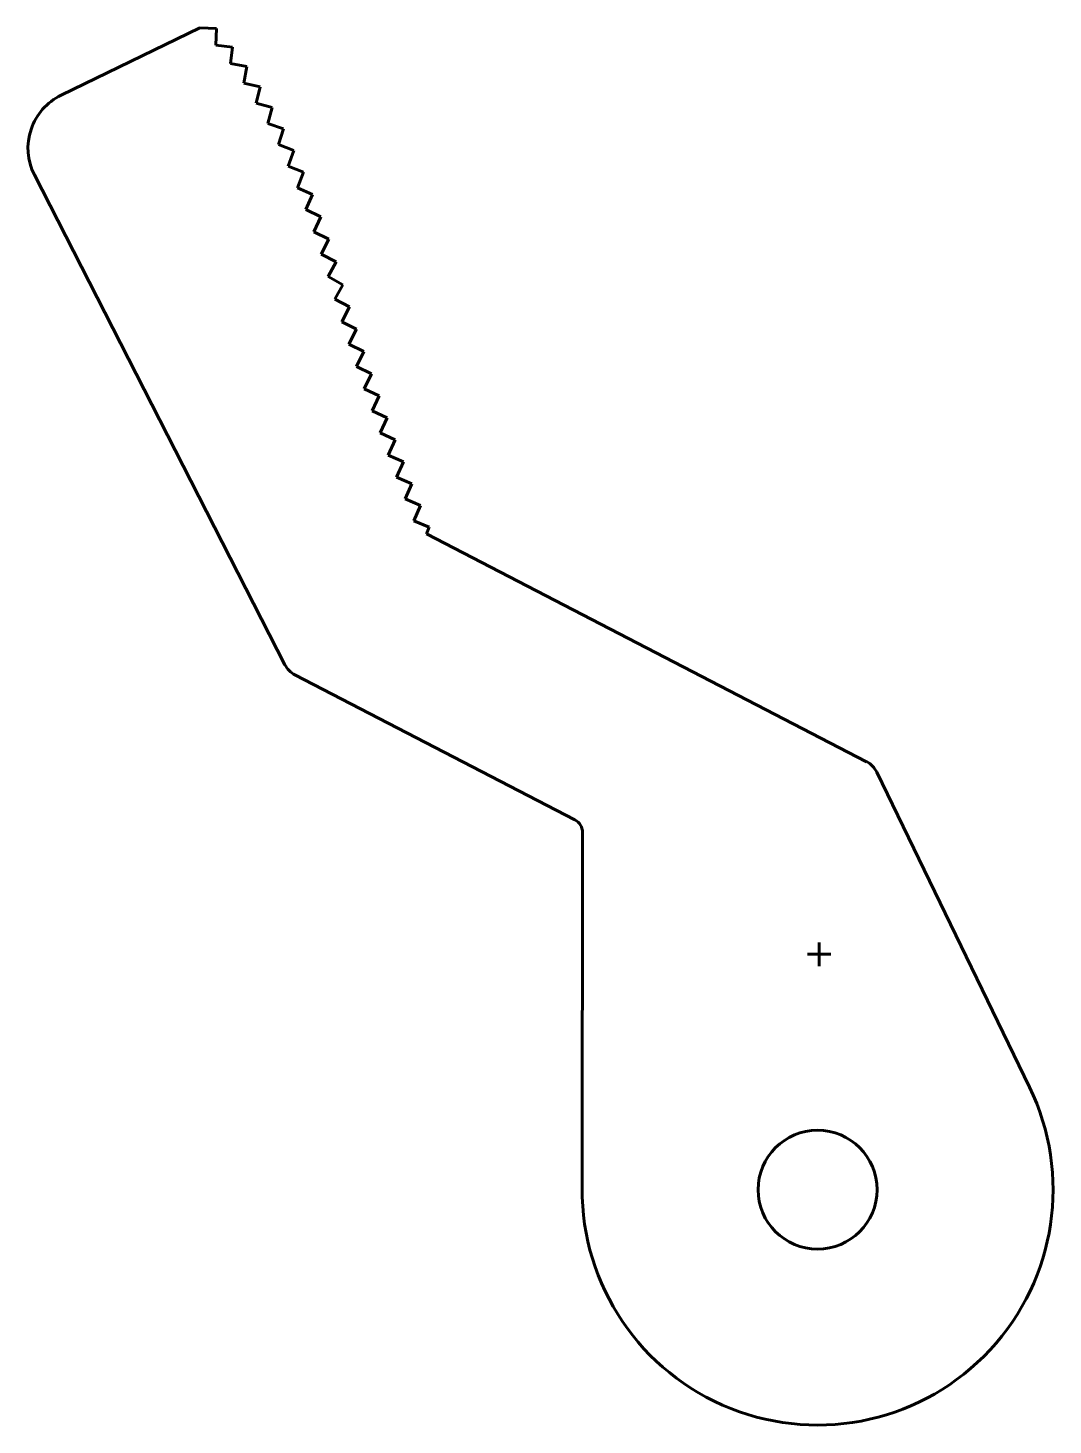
# Model space of a CAD drawing. Header units: millimetres. Extents: x -335 to 100, y -100 to 494.
import ezdxf

# ---------------------------------------------------------------- set-up
doc = ezdxf.new("R2010")
doc.units = ezdxf.units.MM
doc.linetypes.add('K5LT32769', pattern=[0])
doc.linetypes.add('K5LT_BASIC', pattern=[0])
doc.layers.add('Системный слой', color=7, linetype='Continuous')

msp = doc.modelspace()

# ---------------------------------------------------------------- linework, layer by layer
at = {"layer": 'Системный слой', "color": 150, "linetype": 'K5LT_BASIC', "lineweight": 60, "true_color": 0x0080ff}
for p, q in [((-262.32, 493.57), (-321.25, 465)), ((-255.25, 493.29), (-262.32, 493.57)), ((-255.53, 486.22), (-255.25, 493.29)), ((-248.51, 485.41), (-255.53, 486.22)), ((-249.32, 478.39), (-248.51, 485.41)), ((-242.36, 477.12), (-249.32, 478.39)), ((-243.62, 470.17), (-242.36, 477.12)), ((-236.74, 468.55), (-243.62, 470.17)), ((-238.36, 461.67), (-236.74, 468.55)), ((-231.56, 459.72), (-238.36, 461.67)), ((-233.5, 452.92), (-231.56, 459.72)), ((-226.79, 450.71), (-233.5, 452.92)), ((-229, 443.99), (-226.79, 450.71)), ((-222.37, 441.54), (-229, 443.99)), ((-224.83, 434.91), (-222.37, 441.54)), ((-218.28, 432.24), (-224.83, 434.91)), ((-332.61, 431.13), (-226.26, 223.03)), ((-220.94, 425.69), (-218.28, 432.24)), ((-214.47, 422.85), (-220.94, 425.69)), ((-217.31, 416.37), (-214.47, 422.85)), ((-210.92, 413.36), (-217.31, 416.37)), ((-213.93, 406.96), (-210.92, 413.36)), ((-207.61, 403.79), (-213.93, 406.96)), ((-210.78, 397.47), (-207.61, 403.79)), ((-204.52, 394.17), (-210.78, 397.47)), ((-207.83, 387.92), (-204.52, 394.17)), ((-201.65, 384.48), (-207.83, 387.92)), ((-205.08, 378.3), (-201.65, 384.48)), ((-198.82, 375.02), (-205.08, 378.3)), ((-202.11, 368.76), (-198.82, 375.02)), ((-195.8, 365.55), (-202.11, 368.76)), ((-199.01, 359.25), (-195.8, 365.55)), ((-192.68, 356.1), (-199.01, 359.25)), ((-195.82, 349.77), (-192.68, 356.1)), ((-189.47, 346.67), (-195.82, 349.77)), ((-192.57, 340.31), (-189.47, 346.67)), ((-186.18, 337.27), (-192.57, 340.31)), ((-189.23, 330.89), (-186.18, 337.27)), ((-182.83, 327.89), (-189.23, 330.89)), ((-185.82, 321.49), (-182.83, 327.89)), ((-179.39, 318.54), (-185.82, 321.49)), ((-182.33, 312.11), (-179.39, 318.54)), ((-175.88, 309.22), (-182.33, 312.11)), ((-178.77, 302.77), (-175.88, 309.22)), ((-172.29, 299.93), (-178.77, 302.77)), ((-175.13, 293.46), (-172.29, 299.93)), ((-168.63, 290.67), (-175.13, 293.46)), ((-171.42, 284.17), (-168.63, 290.67)), ((-164.9, 281.44), (-171.42, 284.17)), ((-166.06, 278.66), (-164.9, 281.44)), ((20.77, 181.84), (-166.06, 278.66)), ((-221.95, 218.7), (-103.07, 157.09)), ((89.98, 43.62), (25.17, 177.33)), ((-99.83, 151.76), (-100, 0.62))]:
    msp.add_line(p, q, dxfattribs=at)
at = {"layer": 'Системный слой', "color": 150, "linetype": 'K5LT32769', "lineweight": 60, "true_color": 0x0080ff}
for p, q in [((0.65, 95), (0.65, 105)), ((-4.35, 100), (5.65, 100))]:
    msp.add_line(p, q, dxfattribs=at)
at = {"layer": 'Системный слой', "color": 150, "linetype": 'K5LT_BASIC', "lineweight": 60, "true_color": 0x0080ff}
msp.add_circle((0, 0), 25.25, dxfattribs=at)
for centre, radius, start, end in [((-310.34, 442.5), 25, 115.86278, 207.06947), ((-217.35, 227.58), 10, 207.06947, 242.60741), ((16.17, 172.97), 10, 25.86278, 62.60741), ((-105.83, 151.77), 6, 359.93571, 62.60741), ((0, 0), 100, 179.64629, 25.86278)]:
    msp.add_arc(centre, radius, start, end, dxfattribs=at)

doc.saveas('drawing.dxf')
